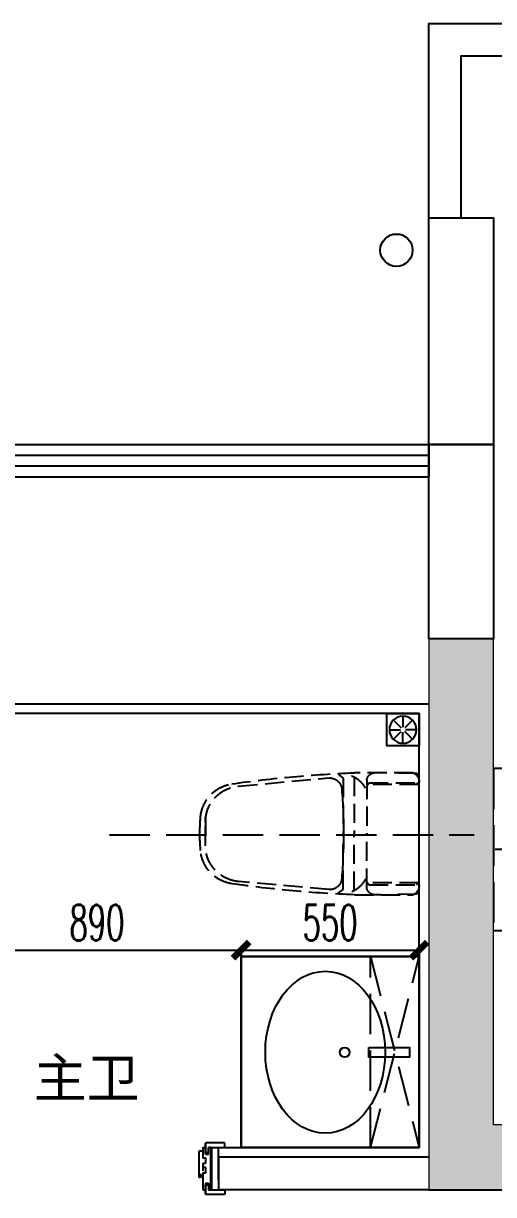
# Model space of a CAD drawing. Extents: x 184967 to 628822, y -100826 to 121332.
# Drawn here: x 333734 to 335186, y 80076 to 83691 of the extents above; entities that cross this region are included whole.
import ezdxf

# ---------------------------------------------------------------- set-up
doc = ezdxf.new("R2010")
doc.units = 0
doc.header["$MEASUREMENT"] = 0
doc.linetypes.add('__DASH', pattern=[0.35, 0.25, -0.1])
doc.linetypes.add('DASH', pattern=[0.35, 0.25, -0.1])
for name, color, linetype in [('0-固定家具不到顶', 55, 'Continuous'), ('0-活动家具', 55, 'Continuous'), ('0-装饰完成面', 47, 'Continuous'), ('E03-地漏', 6, 'Continuous'), ('FF-活动家具', 51, 'Continuous'), ('P10-固定家具', 51, 'Continuous'), ('P11-平面门套', 47, 'Continuous'), ('P13-文字说明', 52, 'Continuous'), ('VPIPE-直饮', 140, 'TG_Y'), ('WALL', 145, 'Continuous'), ('WINDOW', 141, 'Continuous'), ('看线', 67, 'Continuous')]:
    doc.layers.add(name, color=color, linetype=linetype)
doc.layers.add('4#6#-col-2F~31F$0$COLU', color=7, linetype='Continuous', lineweight=0)
doc.layers.add('4#6#-col-2F~31F$0$COLU_HATCH', color=251, linetype='Continuous', lineweight=0)
doc.styles.add('TG_LINETYPE', font='GBXWXT', dxfattribs={"width": 0.7, "height": 3, "bigfont": 'GBCBIG'})
doc.styles.add('尺寸标注', font='txt.shx', dxfattribs={"width": 0.6, "height": 110})
doc.styles.add('文字标注', font='')
doc.styles.get('文字标注').set_extended_font_data('SimSun')
doc.linetypes.add('TG_Y', pattern='A,3,-0.34,["Y",TG_LINETYPE,S=0.1,R=0,X=-0.23,Y=-0.08],0', length=3.34)
doc.dimstyles.new('1-50', dxfattribs={"dimscale": 50, "dimtxt": 110, "dimasz": 1, "dimexe": 2, "dimexo": 2, "dimgap": 0.6, "dimtad": 1, "dimdec": 0, "dimrnd": 5, "dimtxsty": '尺寸标注', "dimblk": 'ARCHTICK', "dimcen": 2.5, "dimclrd": 251, "dimclre": 251, "dimclrt": 50, "dimadec": 0, "dimazin": 0, "dimtfac": 1, "dimtdec": 0, "dimtix": 1, "dimtmove": 2, "dimatfit": 3, "dimldrblk": 'DOT', "dimfxl": 0, "dimarcsym": 0})

# ---------------------------------------------------------------- blocks, each defined once
blk = doc.blocks.new('$WINLIB2D$00000001')
at = {"color": 0}
for points in [[(-0.4999999999999964, 0.5000000000000142), (-0.4999999999999964, -0.4999999999999858)], [(-0.4999999999999964, 0.5000000000000142), (0.5000000000000036, 0.5000000000000142)], [(0.5000000000000036, -0.4999999999999858), (0.5000000000000036, 0.5000000000000142)], [(0.5000000000000036, 0.1666666666666714), (-0.4999999999999964, 0.1666666666666714)], [(0.5000000000000036, -0.1666666666666572), (-0.4999999999999964, -0.1666666666666572)], [(-0.4999999999999964, -0.4999999999999858), (0.5000000000000036, -0.4999999999999858)]]:
    blk.add_lwpolyline(points, dxfattribs=at)
blk = doc.blocks.new('A$C45F771E5')
at = {"color": 251, "linetype": 'DASH', "ltscale": 250}
for p, q in [((8.92933470659217, 421.6176398677542), (94.86496239268482, 423.8478525752342)), ((2.61763070590122, 385.144780722903), (171.2091870635866, 385.1447807227285)), ((164.724924087839, 391.407680940514), (10.18263413538251, 391.407680940514)), ((172.0737794267132, 383.2011186058423), (164.724924087839, 391.407680940514)), ((172.9881622440533, 400.4303954344265), (172.9881622440007, 223.8478525751852)), ((214.2818844082358, 410.0518634527106), (214.2818844082358, 223.8478525751852)), ((249.9953908509051, 406.7065195345785), (249.9953908508469, 223.8478525751852)), ((702.8442899930574, 279.2833265614313), (702.8442899929984, 223.8478525488442)), ((172.9881622438843, 47.26530971304345), (172.9881622440007, 223.8478525751852)), ((214.2818844081194, 37.64384169465231), (214.2818844082358, 223.8478525751852)), ((249.9953908508469, 40.98918561266802), (249.9953908508469, 223.8478525751852)), ((2.617630705732153, 62.55092442474165), (171.2091870634176, 62.55092442474165)), ((164.7249240876699, 56.28802420689792), (10.18263413521345, 56.28802420683974)), ((172.0737794265442, 64.49458654174418), (164.7249240876699, 56.28802420689792)), ((266.7361278900935, 28.7228914371419), (249.9953908508469, 40.98918561266802)), ((8.92933470630669, 26.07806527954128), (94.86496239251572, 23.84785257223595)), ((127.2302854773297, 23.84785257223595), (146.2030548807524, 23.84785257223595))]:
    blk.add_line(p, q, dxfattribs=at)
at = {"linetype": 'DASH', "ltscale": 250}
for p, q in [((20.00429553250433, 423.8478525753017), (213.6609417224827, 423.8478525751271)), ((0.00102550160399062, 409.3513456922281), (8.92933470659217, 421.6176398677542)), ((1.01831458255765, 223.8478525753016), (1.018314582674065, 393.4956126295146)), ((10.18263413538251, 391.407680940514), (2.401482614886746, 384.2809032741259)), ((266.7361278903263, 418.9728137101046), (249.9953908509051, 406.7065195345785)), ((1.01831458255765, 54.20009251796475), (1.01831458255765, 223.8478525753016)), ((10.18263413521345, 56.28802420683974), (2.401482614601263, 63.41480187340241)), ((0.001025501434924081, 38.34435945530021), (8.92933470630669, 26.07806527954128)), ((213.660941722308, 23.84785257223595), (20.00429553232971, 23.84785257223595))]:
    blk.add_line(p, q, dxfattribs=at)
at = {"color": 251, "linetype": 'DASH', "ltscale": 250}
for points in [[(0.00102550160399062, 409.3513456922281), (8.92933470659217, 421.6176398677542), (94.86496239268482, 423.8478525752342)], [(172.0737794267132, 383.2011186058423), (164.724924087839, 391.407680940514), (10.18263413538251, 391.407680940514), (2.401482614886746, 384.2809032741259)], [(2.61763070590122, 385.144780722903), (171.2091870635866, 385.1447807227285)], [(214.2818844082358, 410.0518634527106), (214.2818844082358, 223.8478525751852)], [(266.7361278903263, 418.9728137101046), (249.9953908509051, 406.7065195345785), (249.9953908508469, 223.8478525751852)], [(214.2818844081194, 37.64384169465231), (214.2818844082358, 223.8478525751852)], [(266.7361278900935, 28.7228914371419), (249.9953908508469, 40.98918561266802), (249.9953908508469, 223.8478525751852)], [(172.0737794265442, 64.49458654174418), (164.7249240876699, 56.28802420689792), (10.18263413521345, 56.28802420683974), (2.401482614601263, 63.41480187340241)], [(2.617630705732153, 62.55092442474165), (171.2091870634176, 62.55092442474165)], [(0.001025501434924081, 38.34435945530021), (8.92933470630669, 26.07806527954128), (94.86496239251572, 23.84785257223595)]]:
    blk.add_lwpolyline(points, dxfattribs=at)
for points in [[(127.2302854775569, 423.8478525752342), (146.2030548809216, 423.8478525752342, -0.3754996374147732), (172.9881622440533, 400.4303954344265), (172.9881622440007, 223.8478525751852)], [(223.2102834875986, 414.5123385816113, 0.1885222321865349), (177.4524067208695, 372.1378994287807, -15.47106242147901)], [(249.1720840398047, 223.8478525751852, 0.01994155661742737), (255.0831698799448, 77.60918515224077, 0.4066722464521865), (296.4607791803137, 40.63386732225374), (593.525538256613, 67.18109501083313, 0.3883429625207723), (702.8442899929984, 186.704778586646), (702.8442899929984, 260.9909265198017, 0.3883429624818031), (593.5255382728024, 380.5146100941678), (296.4607791803137, 407.0618378247599)], [(127.2302854773297, 23.84785257223595), (146.2030548807524, 23.84785257223595, 0.3754996374147732), (172.9881622438843, 47.26530971304345), (172.9881622440007, 223.8478525751852)], [(223.2102834874822, 33.183366565868, -0.1885222321865349), (177.452406720753, 75.55780571846591, 15.47106242147901)]]:
    blk.add_lwpolyline(points, format="xyb", dxfattribs=at)
at = {"linetype": 'DASH', "ltscale": 250}
for centre, radius, start, end in [((34.77285025132005, 393.4956126295146), 33.75453566864599, 115.9462643292939, 180.0000000033351), ((81.54727861517506, -3282.670467726673), 3708.872076290801, 81.71209102201253, 87.9586362328264), ((598.8737855585706, 268.7202549612136), 120, 4.708614871515087, 81.7120910220123), ((-47.97566272504196, 215.4416321999431), 769.0399220295711, 0.62630108548336, 4.708614871515087), ((-47.97566272492553, 232.2540728983275), 769.0399220295761, 355.2913851290503, 359.373698914515), ((598.8737855592183, 178.975450143445), 120, 278.2879089717577, 355.2913851290503), ((34.77285025132005, 54.20009251796475), 33.7545356685915, 180.0000000033351, 244.0537356707062), ((81.54727901306143, 3730.366172811302), 3708.87207621372, 272.0413637610987, 278.2879089717581)]:
    blk.add_arc(centre, radius, start, end, dxfattribs=at)
at = {"color": 251, "linetype": 'DASH', "ltscale": 250}
for centre, radius, start, end in [((146.2030548809216, 396.8205953501654), 27.02725722512696, 7.675444633609972, 90), ((254.5271080249513, 334.802030780469), 85.64155923862576, 111.4490195279883, 154.1539204120492), ((294.7431819340272, 367.3442543554702), 39.75470509197115, 87.52377194218319, 176.0446162020167), ((2084.739244785531, 222.8915346462657), 1835.567409863138, 175.4004868372702, 179.970149295022), ((2084.739244355904, 224.8041704823966), 1835.567409433512, 180.0298507088602, 184.599513163269), ((294.7431819339108, 80.35145079177639), 39.75470509207925, 183.9553837979833, 272.4762280311253), ((146.2030548807524, 50.8751097973047), 27.02725722512696, 270, 352.3245553597796), ((254.5271080248349, 112.8936743668357), 85.64155923862576, 205.8460795909292, 248.5509804720116)]:
    blk.add_arc(centre, radius, start, end, dxfattribs=at)
blk = doc.blocks.new('CTG')
at = {"color": 250, "linetype": 'DASH', "ltscale": 500}
for p, q in [((1599599.023498422, -1552240.778433566), (1599599.023498422, -1552020.182231938)), ((1599599.023498422, -1552162.066947831), (1599520.312012688, -1552240.778433566)), ((1599677.734984157, -1552240.778433566), (1599599.023498422, -1552162.066947831)), ((1599599.023498422, -1552240.778433566), (1599372.339264558, -1552240.778433566)), ((1599520.312012688, -1552240.778433566), (1599599.023498422, -1552319.489919301)), ((1599599.023498422, -1552240.778433566), (1599599.023498422, -1552460.658134645)), ((1599599.023498422, -1552319.489919301), (1599677.734984157, -1552240.778433566)), ((1599599.023498422, -1552240.778433566), (1599812.997915814, -1552240.778433566))]:
    blk.add_line(p, q, dxfattribs=at)
at = {"linetype": 'DASH', "ltscale": 500}
for points in [[(1599849.023498422, -1552465.778433566), (1599849.023498422, -1552015.778433566), (1599349.023498422, -1552015.778433566), (1599349.023498422, -1552465.778433566)], [(1599399.023498422, -1552465.778433566), (1599399.023498422, -1552515.778433566), (1599799.023498422, -1552515.778433566), (1599799.023498422, -1552465.778433566)]]:
    blk.add_lwpolyline(points, close=True, dxfattribs=at)
at = {"color": 250, "linetype": 'DASH', "ltscale": 500}
for major_axis, ratio, start_param, end_param in [((-113.3701593211881, -113.3701593211881), 0.9999999999993581, 3.141592653589664, 9.424777960769251), ((-55.65742532045987, 55.65742532045989), 0.9999999999969932, 4.71238898038482, 10.99557428756441), ((-26.4394873578456, -1.388866266762292), 0.9999999999757856, 4.701327179111829, 10.98451248629141)]:
    blk.add_ellipse((1599599.023498422, -1552240.778433566), major_axis=major_axis, ratio=ratio, start_param=start_param, end_param=end_param, dxfattribs=at)
blk = doc.blocks.new('*U1742')
at = {"color": 251}
for p, q in [((20.0805182491531, 124.9999979953245), (20.08051802694273, 44.99999799471415)), ((770.0805183380362, 124.9999979953245), (770.0805185306135, 44.99999799471415))]:
    blk.add_line(p, q, dxfattribs=at)
at = {"layer": 'P11-平面门套', "ltscale": 200}
for p, q in [((-9.0082539828e-06, 168.3999979953478), (1.599990991722734, 169.9999979953245)), ((-9.0082539828e-06, 154.9999979953245), (-9.0082539828e-06, 168.3999979953478)), ((50.9999909916296, 154.9999979953245), (-9.0082539828e-06, 154.9999979953245)), ((1.599990991722734, 169.9999979953245), (58.39999099176929, 169.9999979953245)), ((39.99999099174603, 154.9999979953245), (39.99999097692957, 24.99999799477237)), ((42.99999097692953, 24.99999799477237), (42.999990991746, 154.9999979953245)), ((42.999990991746, 154.9999979953245), (42.99999097692953, 24.99999799477237)), ((50.99999099151318, 134.9999979953245), (50.9999909916296, 154.9999979953245)), ((58.39999099176929, 169.9999979953245), (59.999990991746, 168.3999979953478)), ((59.999990991746, 168.3999979953478), (59.999990991746, 139.9999979953245)), ((59.99999099128036, 134.9999979953245), (59.99999099128036, 166.9552061756803)), ((67.99999099174603, 154.9999979953245), (59.999990991746, 154.9999979953245)), ((67.99999099180422, 102.7828360671374), (67.99999099180422, 154.9999979953245)), ((722.1610455954433, 154.9999979953245), (730.1610455954433, 154.9999979953245)), ((722.1610455953848, 102.7828360671374), (722.1610455953848, 154.9999979953245)), ((731.76104559542, 169.9999979953245), (730.1610455954433, 168.3999979953478)), ((730.1610455954433, 168.3999979953478), (730.1610455954433, 139.9999979953245)), ((730.1610455959087, 134.9999979953245), (730.1610455959087, 166.9552061756803)), ((788.5610455954666, 169.9999979953245), (731.76104559542, 169.9999979953245)), ((739.1610455956761, 134.9999979953245), (739.1610455955597, 154.9999979953245)), ((739.1610455955597, 154.9999979953245), (790.1610455954428, 154.9999979953245)), ((747.1610455806267, 24.99999799477237), (747.1610455954433, 154.9999979953245)), ((747.1610455954433, 154.9999979953245), (747.1610455806267, 24.99999799477237)), ((750.1610455954433, 154.9999979953245), (750.1610455806267, 24.99999799477237)), ((790.1610455954428, 168.3999979953478), (788.5610455954666, 169.9999979953245)), ((790.1610455954428, 154.9999979953245), (790.1610455954428, 168.3999979953478)), ((51.99999099151319, 139.9999979953245), (50.99999099151318, 140.9999979953245)), ((59.99999099151319, 134.9999979953245), (50.99999099151318, 134.9999979953245)), ((59.999990991746, 139.9999979953245), (51.99999099151319, 139.9999979953245)), ((67.99999099180422, 116.9999979953245), (72.08458863462873, 116.9999979952663)), ((72.08458863457054, 109.2799979950614), (72.08458863462873, 116.9999979952663)), ((72.08458863457054, 109.2799979950614), (75.9153933489797, 109.2799979950614)), ((75.9153933489797, 109.2799979950614), (75.9153933490379, 116.9999979952663)), ((75.9153933490379, 116.9999979952663), (79.99999099180422, 116.9999979953245)), ((79.99999099180422, 116.9999979953245), (79.99999097698776, 34.99999799477239)), ((710.1610455953851, 116.9999979953245), (710.1610455805685, 34.99999799477239)), ((714.2456432381514, 116.9999979952663), (710.1610455953851, 116.9999979953245)), ((714.2456432382094, 109.2799979950614), (714.2456432381514, 116.9999979952663)), ((718.0764479526188, 109.2799979950614), (714.2456432382094, 109.2799979950614)), ((722.1610455953848, 116.9999979953245), (718.0764479525606, 116.9999979952663)), ((718.0764479526188, 109.2799979950614), (718.0764479525606, 116.9999979952663)), ((730.1610455954433, 139.9999979953245), (738.1610455956761, 139.9999979953245)), ((730.1610455956761, 134.9999979953245), (739.1610455956761, 134.9999979953245)), ((738.1610455956761, 139.9999979953245), (739.1610455956761, 140.9999979953245)), ((58.99999099180422, 102.7828360671374), (58.99999099180422, 86.78283606713741)), ((67.99999099180422, 102.7828360671374), (58.99999099180422, 102.7828360671374)), ((58.99999099180422, 86.78283606713741), (67.99999099180422, 86.78283606713741)), ((67.99999097698776, 73.39830062727277), (58.99999097698776, 73.39830062727277)), ((58.99999097698776, 73.39830062727277), (58.99999097698776, 57.3983006272728)), ((67.99999097698776, 73.39830062727277), (67.99999097698776, 96.78283606658526)), ((722.1610455953848, 102.7828360671374), (731.1610455953848, 102.7828360671374)), ((722.1610455805685, 73.39830062727277), (722.1610455805685, 96.78283606658526)), ((731.1610455953848, 86.78283606713741), (722.1610455953848, 86.78283606713741)), ((722.1610455805685, 73.39830062727277), (731.1610455805685, 73.39830062727277)), ((731.1610455953848, 102.7828360671374), (731.1610455953848, 86.78283606713741)), ((731.1610455805685, 73.39830062727277), (731.1610455805685, 57.3983006272728)), ((59.99999097669672, 44.99999799477239), (50.99999097669671, 44.99999799477239)), ((50.99999097669671, 44.99999799477239), (50.99999097681314, 24.99999799477237)), ((51.99999097669672, 39.99999799477239), (50.99999097669671, 38.99999799477239)), ((59.99999097692953, 39.99999799477239), (51.99999097669672, 39.99999799477239)), ((58.99999097698776, 57.3983006272728), (67.99999097698776, 57.3983006272728)), ((59.99999097646389, 44.99999799477239), (59.99999097640569, 11.59999799474909)), ((59.99999097692953, 11.99999799477237), (59.99999097692953, 39.99999799477239)), ((67.99999097698776, 24.99999799477237), (67.99999097698776, 57.3983006272728)), ((722.1610455805685, 24.99999799477237), (722.1610455805685, 57.3983006272728)), ((731.1610455805685, 57.3983006272728), (722.1610455805685, 57.3983006272728)), ((730.1610455810924, 44.99999799477239), (730.1610455811503, 11.59999799474909)), ((730.1610455808595, 44.99999799477239), (739.1610455808595, 44.99999799477239)), ((730.1610455806267, 39.99999799477239), (738.1610455808595, 39.99999799477239)), ((730.1610455806267, 11.99999799477237), (730.1610455806267, 39.99999799477239)), ((738.1610455808595, 39.99999799477239), (739.1610455808595, 38.99999799477239)), ((739.1610455808595, 44.99999799477239), (739.1610455807431, 24.99999799477237)), ((50.99999097681314, 24.99999799477237), (-9.023070447299746e-06, 24.99999799477237)), ((-9.023070447299746e-06, 24.99999799477237), (-9.023070447299746e-06, 11.59999799474909)), ((-9.023070447299746e-06, 11.59999799474909), (1.59999097690627, 9.999997994772372)), ((1.59999097690627, 9.999997994772372), (58.39999097637074, 9.999997994772372)), ((42.99999097692953, 24.99999799477237), (50.99999097692957, 24.99999799477237)), ((58.39999097637074, 9.999997994772372), (59.99999097640569, 11.59999799474909)), ((67.99999097698776, 24.99999799477237), (59.99999097698775, 24.99999799477237)), ((79.99999097698776, 34.99999799477239), (67.99999097698776, 34.99999799477239)), ((710.1610455805685, 34.99999799477239), (722.1610455805685, 34.99999799477239)), ((722.1610455805685, 24.99999799477237), (730.1610455805685, 24.99999799477237)), ((731.7610455811855, 9.999997994772372), (730.1610455811503, 11.59999799474909)), ((788.56104558065, 9.999997994772372), (731.7610455811855, 9.999997994772372)), ((739.1610455807431, 24.99999799477237), (790.1610455806265, 24.99999799477237)), ((747.1610455806267, 24.99999799477237), (739.1610455806267, 24.99999799477237)), ((790.1610455806265, 11.59999799474909), (788.56104558065, 9.999997994772372)), ((790.1610455806265, 24.99999799477237), (790.1610455806265, 11.59999799474909))]:
    blk.add_line(p, q, dxfattribs=at)
at = {"layer": 'P11-平面门套'}
for p, q in [((20.08051824921858, 124.9999979952954), (20.08051824921858, 154.9999979953827)), ((770.0805183379996, 124.9999979952954), (770.0805183379996, 154.9999979953247)), ((20.08051802694273, 44.99999799471415), (20.08051802694273, 24.99999799477237)), ((770.0805185306135, 44.99999799471415), (770.0805185306135, 24.99999799477237))]:
    blk.add_line(p, q, dxfattribs=at)
blk = doc.blocks.new('_ArchTick')
at = {"color": 0, "linetype": 'ByBlock', "const_width": 0.4}
blk.add_lwpolyline([(-0.5, -0.5), (0.5, 0.5)], dxfattribs=at)
blk = doc.blocks.new('*D1758')
at = {"layer": 'Defpoints', "color": 0, "linetype": 'ByBlock', "transparency": 16777216}
for p in [(333515.9984216293, 80893.58213946316), (334405.9983510061, 80830.09218880125), (334405.9983510061, 80830.09215708313)]:
    blk.add_point(p, dxfattribs=at)
at = {"layer": 'WALL', "color": 251, "lineweight": -2, "transparency": 16777216}
for p, q in [((333515.9984216293, 80830.09215708313), (333515.9984216293, 80730.09215708313)), ((333515.9984216293, 80830.09215708313), (334405.9983510061, 80830.09215708313)), ((334405.9983510061, 80830.09215708313), (334405.9983510061, 80730.09215708313))]:
    blk.add_line(p, q, dxfattribs=at)
at = {"layer": 'WALL', "color": 251, "linetype": 'ByBlock', "lineweight": -2, "transparency": 16777216, "xscale": 50, "yscale": 50, "zscale": 50, "rotation": 180}
blk.add_blockref('_ArchTick', (333515.9984216293, 80830.09215708313), dxfattribs=at)
at = {"layer": 'WALL', "color": 251, "linetype": 'ByBlock', "lineweight": -2, "transparency": 16777216, "xscale": 50, "yscale": 50, "zscale": 50}
blk.add_blockref('_ArchTick', (334405.9983510061, 80830.09215708313), dxfattribs=at)
at = {"layer": 'WALL', "color": 50, "linetype": 'ByBlock', "transparency": 16777216, "insert": (333960.9983863176, 80915.09215708313), "char_height": 110, "attachment_point": 5, "style": '尺寸标注'}
blk.add_mtext('890', dxfattribs=at)
blk = doc.blocks.new('_Dot')
at = {"color": 0, "linetype": 'ByBlock', "lineweight": -2}
blk.add_line((-0.5, 0), (-1, 0), dxfattribs=at)
at = {"color": 0, "linetype": 'ByBlock', "const_width": 0.5}
blk.add_lwpolyline([(-0.25, 0, 1), (0.25, 0, 1)], format="xyb", close=True, dxfattribs=at)
blk = doc.blocks.new('*D1759')
at = {"layer": 'Defpoints', "color": 0, "linetype": 'ByBlock', "transparency": 16777216}
for p in [(334405.9983510061, 80830.09218880125), (334955.9985205429, 80830.0923148906), (334955.9985205429, 80830.09215708313)]:
    blk.add_point(p, dxfattribs=at)
at = {"layer": 'WALL', "color": 251, "lineweight": -2, "transparency": 16777216}
for p, q in [((334405.9983510061, 80830.09215708313), (334405.9983510061, 80730.09215708313)), ((334405.9983510061, 80830.09215708313), (334955.9985205429, 80830.09215708313)), ((334955.9985205429, 80830.09215708313), (334955.9985205429, 80730.09215708313))]:
    blk.add_line(p, q, dxfattribs=at)
at = {"layer": 'WALL', "color": 251, "linetype": 'ByBlock', "lineweight": -2, "transparency": 16777216, "xscale": 50, "yscale": 50, "zscale": 50, "rotation": 180}
blk.add_blockref('_ArchTick', (334405.9983510061, 80830.09215708313), dxfattribs=at)
at = {"layer": 'WALL', "color": 251, "linetype": 'ByBlock', "lineweight": -2, "transparency": 16777216, "xscale": 50, "yscale": 50, "zscale": 50}
blk.add_blockref('_ArchTick', (334955.9985205429, 80830.09215708313), dxfattribs=at)
at = {"layer": 'WALL', "color": 50, "linetype": 'ByBlock', "transparency": 16777216, "insert": (334680.9984357745, 80915.09215708313), "char_height": 110, "attachment_point": 5, "style": '尺寸标注'}
blk.add_mtext('550', dxfattribs=at)
blk = doc.blocks.new('A$C76680096')
at = {"color": 250, "ltscale": 10}
for p, q in [((22.77638892431792, 77.22383016908492), (44.35884866071865, 55.64137043268421)), ((50, 88.50021909340285), (50, 57.97801182488909)), ((77.2236110757403, 77.2238301690267), (55.64115133939775, 55.64137043268421)), ((11.5, 50.00021909340286), (42.02220726851374, 50.00021909340286)), ((22.77638892443434, 22.77660801760435), (44.35884866071865, 44.35906775388867)), ((50, 11.50021909340285), (50, 42.02242636168374)), ((77.22361107562388, 22.77660801766256), (55.64115133939775, 44.35906775388867)), ((88.49999999999999, 50.00021909340286), (57.97779273160267, 50.00021909340286))]:
    blk.add_line(p, q, dxfattribs=at)
blk.add_lwpolyline([(0, 0.0002190934028476), (100, 0.0002190934028476), (100, 100.0002190934028), (0, 100.0002190934028)], close=True)
blk.add_circle((50, 50.00021909340286), 42)

msp = doc.modelspace()

# ---------------------------------------------------------------- hatches: boundary and pattern name
at = {"layer": '4#6#-col-2F~31F$0$COLU_HATCH'}
msp.add_hatch(color=252, dxfattribs=at).paths.add_polyline_path([(334985.9983172668, 81790.6372405357), (334985.9983182566, 80090.63723948773), (336985.998317519, 80090.63723949564), (336985.998317546, 80290.63723977667), (335185.9983174547, 80290.63723917969), (335185.9983174885, 81790.63723963883)])

# ---------------------------------------------------------------- linework, layer by layer
at = {"layer": '0-固定家具不到顶', "linetype": 'DASH', "ltscale": 500}
for p, q in [((334805.9987680463, 80810.63852185407), (334955.9987906232, 80220.6361417656)), ((334805.9987683048, 80220.6361417656), (334955.9987636131, 80810.63852185407))]:
    msp.add_line(p, q, dxfattribs=at)
msp.add_lwpolyline([(334805.9987677176, 80810.63852185407), (334955.9987632844, 80810.63852185407), (334955.9987638717, 80220.6361417656), (334805.9987683048, 80220.6361417656)], close=True, dxfattribs=at)
at = {"layer": '0-装饰完成面'}
msp.add_lwpolyline([(334335.9983695527, 80220.63723944458), (334955.9986314605, 80220.63617812138), (334955.9983242608, 81560.63723945756), (333515.9984218073, 81560.63724031002), (333515.9984218073, 81460.63723944497), (332665.9984218361, 81460.63723946459), (332665.9984218075, 80220.63723944465), (333585.998421809, 80220.63723944518)], dxfattribs=at)
at = {"layer": '4#6#-col-2F~31F$0$COLU', "color": 6}
msp.add_lwpolyline([(334985.9983172668, 81790.6372405357), (334985.9983182566, 80090.63723948773), (336985.998317519, 80090.63723949564), (336985.998317546, 80290.63723977667), (335185.9983174547, 80290.63723917969), (335185.9983174885, 81790.63723963883)], close=True, dxfattribs=at)
at = {"layer": 'FF-活动家具', "linetype": 'ByBlock'}
for points in [[(334405.9983695516, 80220.63661463361), (334955.9985035427, 80220.63660775604), (334955.9983437455, 80810.63851841528), (334405.9982097545, 80810.63852529284)], [(334405.9982091202, 80810.63852185407), (334955.9983443798, 80810.63852185407), (334955.9983443798, 80220.63805010333), (334405.9982091202, 80220.63805010333)], [(334800.99806963, 80529.96186434732), (334925.99806963, 80529.96186434732), (334925.99806963, 80499.96186434732), (334800.99806963, 80499.96186434732)]]:
    msp.add_lwpolyline(points, close=True, dxfattribs=at)
msp.add_circle((334725.99806963, 80514.96186434732), 15, dxfattribs=at)
msp.add_ellipse((334665.99806963, 80514.96186434732), major_axis=(0, -250), ratio=0.74, dxfattribs=at)
at = {"layer": 'VPIPE-直饮', "linetype": 'Continuous'}
msp.add_circle((334886.0040309874, 82990.63723948866), 50, dxfattribs=at)
at = {"layer": 'WALL', "color": 6, "linetype": '__DASH', "ltscale": 500}
msp.add_line((333999.282175666, 81185.63802860283), (335126.2847090362, 81185.63802860283), dxfattribs=at)
at = {"layer": 'WALL'}
for p, q in [((334985.9983182566, 80190.63723944462), (334335.9983181984, 80190.63723944462)), ((334985.9983182566, 80090.63723944462), (334335.9983182566, 80090.63723944462)), ((334985.9984218022, 80090.63723944462), (336985.9984217947, 80090.63723944462))]:
    msp.add_line(p, q, dxfattribs=at)
for points in [[(334986.0040309874, 83090.63723948866), (335185.998421794, 83090.63723948866), (335185.998421794, 82390.63724032984), (334986.0040309874, 82390.63724032984)], [(334985.9984218022, 82390.63724032984), (335185.9983174885, 82390.63724032984), (335185.9983174885, 81790.63723963883), (334985.9984218022, 81790.63723963883)]]:
    msp.add_lwpolyline(points, close=True, dxfattribs=at)
msp.add_lwpolyline([(334335.9983181984, 80190.63723944462), (334335.9983182566, 80090.63723944462)], dxfattribs=at)
at = {"layer": 'WINDOW'}
msp.add_line((333485.9984218073, 81590.63723944663), (334985.9984217985, 81590.63723944663), dxfattribs=at)
msp.add_lwpolyline([(334985.9983182531, 83090.63723948864), (334986.0040309699, 83690.63723948027), (337936.0040312, 83690.63746041417)], dxfattribs=at)
at = {"layer": '看线'}
for points in [[(334985.9983173078, 83090.63725193917), (334985.9983173078, 83690.63725193917), (337935.9983174526, 83690.63725193917)], [(335085.9983173078, 83090.63725193917), (335085.9983173078, 83590.63725193917), (337935.9983174526, 83590.63725193917)]]:
    msp.add_lwpolyline(points, dxfattribs=at)

# ---------------------------------------------------------------- block references
at = {"layer": '0-活动家具', "linetype": '__DASH', "ltscale": 0.4, "rotation": 90.00000000000001}
msp.add_blockref('CTG', (-1216829.780116091, -1518458.386259183), dxfattribs=at)
at = {"layer": 'E03-地漏', "xscale": -1}
msp.add_blockref('A$C76680096', (334955.9983242608, 81460.63732841602), dxfattribs=at)
at = {"layer": 'P10-固定家具', "ltscale": 6, "xscale": -0.9408602151088415, "yscale": 0.9408602151088415, "zscale": 0.9408602151088415}
msp.add_blockref('A$C45F771E5', (334956.9564802141, 80978.62998247835), dxfattribs=at)
at = {"layer": 'P11-平面门套', "rotation": 180}
msp.add_blockref('*U1742', (334356.0789401471, 80245.63714574116), dxfattribs=at)
at = {"layer": 'WINDOW', "xscale": 1800, "yscale": -100, "zscale": 1800}
msp.add_blockref('$WINLIB2D$00000001', (334085.9984218067, 82340.63723944462), dxfattribs=at)

# ---------------------------------------------------------------- texts
at = {"layer": 'P13-文字说明', "color": 52, "style": '文字标注'}
msp.add_text('主卫', height=119.9976000479991, dxfattribs=at).set_placement((333765.3590442772, 80375.83984894362))

# ---------------------------------------------------------------- dimensions: what is measured, and where the dimension line sits
at = {"layer": 'WALL', "color": 1, "linetype": 'ByBlock'}
for base, p1, p2, picture, middle in [((334405.9983510061, 80830.09215708313), (333515.9984216293, 80893.58213946316), (334405.9983510061, 80830.09218880125), '*D1758', (333960.9983863176, 80915.09215708313)), ((334955.9985205429, 80830.09215708313), (334405.9983510061, 80830.09218880125), (334955.9985205429, 80830.0923148906), '*D1759', (334680.9984357745, 80915.09215708313))]:
    dim = msp.add_linear_dim(base=base, p1=p1, p2=p2, dimstyle='1-50', override={"dimfxl": 5.5, "dimfxlon": 1}, dxfattribs=at)
    dim.commit()
    dim.dimension.update_dxf_attribs({"geometry": picture, "text_midpoint": middle})

doc.saveas('drawing.dxf')
